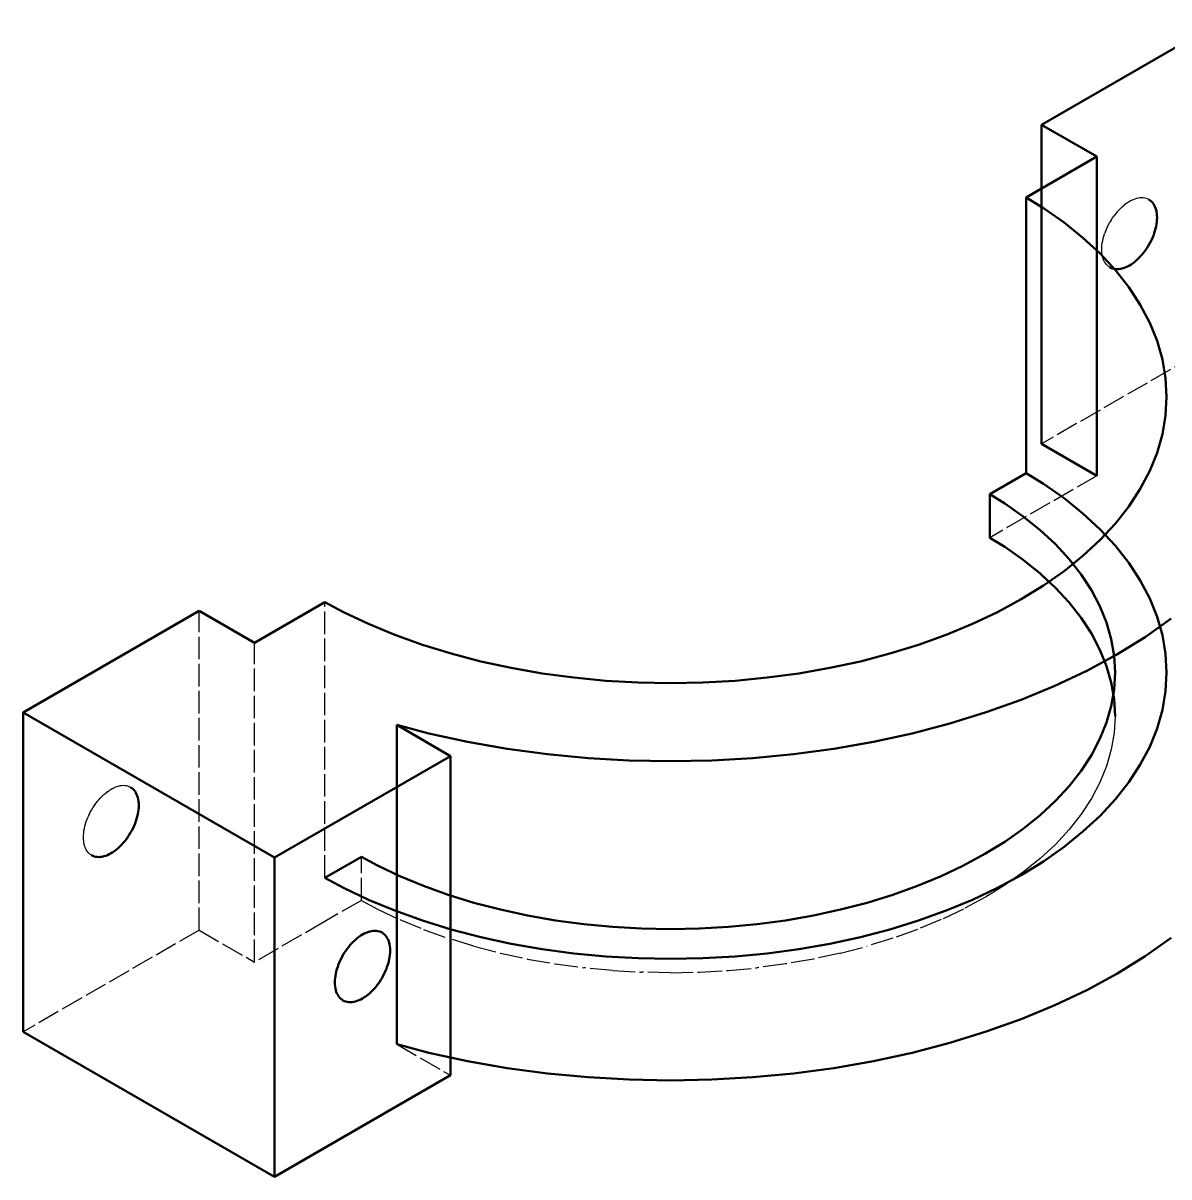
# Model space of a CAD drawing. Header units: millimetres. Extents: x 0 to 420, y 0 to 297.
# Drawn here: x 267.6 to 332, y 172.3 to 237.2 of the extents above; entities that cross this region are included whole.
import ezdxf

# ---------------------------------------------------------------- set-up
doc = ezdxf.new("R2010")
doc.units = ezdxf.units.MM
doc.linetypes.add('DASHED', pattern=[1.524, 1.27, -0.254])
doc.layers.add('OCULTA', color=8, linetype='DASHED', lineweight=25)
doc.layers.add('VISIBLE', color=7, linetype='CONTINUOUS', lineweight=50)

msp = doc.modelspace()

# ---------------------------------------------------------------- linework, layer by layer
at = {"layer": 'OCULTA'}
for p, q in [((329.918, 227.218), (329.817, 227.163)), ((330.02, 227.265), (329.918, 227.218)), ((330.12, 227.304), (330.02, 227.265)), ((330.219, 227.334), (330.12, 227.304)), ((330.317, 227.356), (330.219, 227.334)), ((330.412, 227.37), (330.317, 227.356)), ((330.505, 227.375), (330.412, 227.37)), ((330.595, 227.371), (330.505, 227.375)), ((330.681, 227.359), (330.595, 227.371)), ((330.764, 227.338), (330.681, 227.359)), ((330.842, 227.309), (330.764, 227.338)), ((330.917, 227.272), (330.842, 227.309)), ((329.129, 226.58), (329.039, 226.473)), ((329.129, 226.58), (329.221, 226.682)), ((329.221, 226.682), (329.317, 226.779)), ((329.414, 226.869), (329.317, 226.779)), ((329.414, 226.869), (329.513, 226.953)), ((329.614, 227.03), (329.513, 226.953)), ((329.715, 227.1), (329.614, 227.03)), ((329.817, 227.163), (329.715, 227.1)), ((328.647, 225.876), (328.717, 226.002)), ((328.791, 226.125), (328.717, 226.002)), ((328.791, 226.125), (328.87, 226.245)), ((328.87, 226.245), (328.952, 226.361)), ((329.039, 226.473), (328.952, 226.361)), ((328.38, 225.224), (328.422, 225.355)), ((328.47, 225.487), (328.422, 225.355)), ((328.47, 225.487), (328.523, 225.618)), ((328.523, 225.618), (328.583, 225.748)), ((328.583, 225.748), (328.647, 225.876)), ((328.264, 224.588), (328.274, 224.711)), ((328.274, 224.711), (328.291, 224.836)), ((328.291, 224.836), (328.314, 224.964)), ((328.314, 224.964), (328.344, 225.093)), ((328.344, 225.093), (328.38, 225.224)), ((328.261, 224.468), (328.264, 224.588)), ((328.264, 224.353), (328.261, 224.468)), ((328.274, 224.242), (328.264, 224.353)), ((328.291, 224.135), (328.274, 224.242)), ((328.314, 224.034), (328.291, 224.135)), ((328.344, 223.939), (328.314, 224.034)), ((328.38, 223.849), (328.344, 223.939)), ((328.422, 223.767), (328.38, 223.849)), ((328.47, 223.691), (328.422, 223.767)), ((328.523, 223.622), (328.47, 223.691)), ((328.583, 223.56), (328.523, 223.622)), ((328.647, 223.507), (328.583, 223.56)), ((328.717, 223.461), (328.647, 223.507)), ((334.767, 219.243), (324.867, 213.527)), ((327.978, 211.731), (324.009, 209.44)), ((324.009, 209.44), (321.959, 208.256)), ((284.571, 189.119), (284.571, 204.633)), ((277.491, 186.175), (277.491, 204.138)), ((280.602, 184.378), (280.602, 202.341)), ((329.007, 198.218), (328.954, 197.274)), ((328.954, 197.274), (328.793, 196.334)), ((328.793, 196.334), (328.527, 195.402)), ((328.527, 195.402), (328.156, 194.482)), ((272.541, 194.095), (272.439, 194.032)), ((272.643, 194.15), (272.541, 194.095)), ((272.744, 194.197), (272.643, 194.15)), ((272.845, 194.235), (272.744, 194.197)), ((272.944, 194.266), (272.845, 194.235)), ((273.041, 194.288), (272.944, 194.266)), ((273.136, 194.302), (273.041, 194.288)), ((273.229, 194.307), (273.136, 194.302)), ((273.319, 194.303), (273.229, 194.307)), ((273.405, 194.291), (273.319, 194.303)), ((273.488, 194.27), (273.405, 194.291)), ((273.567, 194.241), (273.488, 194.27)), ((273.641, 194.204), (273.567, 194.241)), ((328.156, 194.482), (327.681, 193.578)), ((271.853, 193.512), (271.763, 193.405)), ((271.853, 193.512), (271.946, 193.614)), ((271.946, 193.614), (272.041, 193.711)), ((272.138, 193.801), (272.041, 193.711)), ((272.138, 193.801), (272.238, 193.885)), ((272.338, 193.962), (272.238, 193.885)), ((272.338, 193.962), (272.439, 194.032)), ((327.681, 193.578), (327.104, 192.694)), ((271.307, 192.679), (271.372, 192.808)), ((271.372, 192.808), (271.441, 192.934)), ((271.441, 192.934), (271.515, 193.057)), ((271.515, 193.057), (271.594, 193.177)), ((271.594, 193.177), (271.677, 193.293)), ((271.677, 193.293), (271.763, 193.405)), ((271.068, 192.025), (271.104, 192.156)), ((271.104, 192.156), (271.146, 192.287)), ((271.146, 192.287), (271.194, 192.419)), ((271.194, 192.419), (271.248, 192.55)), ((271.307, 192.679), (271.248, 192.55)), ((327.104, 192.694), (326.429, 191.834)), ((270.985, 191.4), (270.989, 191.52)), ((270.989, 191.52), (270.999, 191.642)), ((270.999, 191.642), (271.015, 191.768)), ((271.015, 191.768), (271.038, 191.896)), ((271.038, 191.896), (271.068, 192.025)), ((326.429, 191.834), (325.658, 191.001)), ((270.989, 191.285), (270.985, 191.4)), ((270.999, 191.174), (270.989, 191.285)), ((271.015, 191.067), (270.999, 191.174)), ((271.038, 190.966), (271.015, 191.067)), ((271.068, 190.871), (271.038, 190.966)), ((271.104, 190.781), (271.068, 190.871)), ((325.658, 191.001), (324.794, 190.199)), ((271.146, 190.698), (271.104, 190.781)), ((271.194, 190.622), (271.146, 190.698)), ((271.248, 190.554), (271.194, 190.622)), ((271.307, 190.492), (271.248, 190.554)), ((271.372, 190.439), (271.307, 190.492)), ((271.441, 190.393), (271.372, 190.439)), ((286.622, 187.854), (286.622, 190.303)), ((324.794, 190.199), (323.841, 189.431)), ((323.841, 189.431), (322.803, 188.701)), ((322.803, 188.701), (321.685, 188.012)), ((286.622, 187.854), (284.571, 186.67)), ((286.622, 187.854), (287.524, 187.366)), ((321.685, 188.012), (320.491, 187.366)), ((287.524, 187.366), (288.788, 186.767)), ((320.491, 187.366), (319.226, 186.767)), ((284.571, 186.67), (280.602, 184.378)), ((288.788, 186.767), (290.118, 186.217)), ((319.226, 186.767), (317.897, 186.217)), ((277.491, 186.175), (267.591, 180.459)), ((277.491, 186.175), (280.602, 184.378)), ((290.118, 186.217), (291.507, 185.718)), ((292.95, 185.273), (291.507, 185.718)), ((316.507, 185.718), (315.065, 185.273)), ((317.897, 186.217), (316.507, 185.718)), ((292.95, 185.273), (294.44, 184.883)), ((313.574, 184.883), (315.065, 185.273)), ((294.44, 184.883), (295.971, 184.55)), ((295.971, 184.55), (297.537, 184.276)), ((312.043, 184.55), (310.478, 184.276)), ((313.574, 184.883), (312.043, 184.55)), ((297.537, 184.276), (299.13, 184.062)), ((300.744, 183.908), (299.13, 184.062)), ((300.744, 183.908), (302.372, 183.815)), ((304.007, 183.784), (302.372, 183.815)), ((304.007, 183.784), (305.642, 183.815)), ((305.642, 183.815), (307.271, 183.908)), ((307.271, 183.908), (308.885, 184.062)), ((310.478, 184.276), (308.885, 184.062)), ((288.606, 179.757), (291.633, 178.01))]:
    msp.add_line(p, q, dxfattribs=at)
at = {"layer": 'VISIBLE'}
for p, q in [((334.767, 237.206), (324.867, 231.49)), ((324.867, 231.49), (334.767, 237.206)), ((324.867, 213.527), (324.867, 231.49)), ((324.867, 231.49), (327.978, 229.694)), ((324.867, 227.898), (324.867, 231.49)), ((324.867, 231.49), (324.867, 231.49)), ((324.867, 231.49), (324.867, 231.49)), ((327.978, 229.694), (324.009, 227.402)), ((327.978, 211.731), (327.978, 229.694)), ((324.009, 227.402), (324.867, 227.898)), ((324.867, 227.898), (324.867, 227.898)), ((324.867, 227.898), (324.867, 227.898)), ((324.867, 227.898), (324.867, 227.898)), ((324.867, 227.898), (324.867, 227.898)), ((324.867, 227.898), (324.867, 227.898)), ((324.867, 227.898), (324.867, 227.898)), ((324.867, 227.898), (324.867, 227.898)), ((324.867, 227.898), (324.867, 227.898)), ((324.867, 227.898), (324.867, 227.898)), ((324.867, 227.898), (324.867, 227.898)), ((324.867, 227.898), (324.867, 227.898)), ((324.009, 211.889), (324.009, 227.402)), ((324.009, 227.402), (324.984, 226.802)), ((324.009, 211.889), (324.009, 227.402)), ((324.009, 227.402), (324.009, 227.402)), ((324.009, 227.402), (324.009, 227.402)), ((330.986, 227.226), (330.917, 227.272)), ((331.051, 227.173), (330.986, 227.226)), ((324.984, 226.802), (326.142, 225.987)), ((331.11, 227.111), (331.051, 227.173)), ((331.164, 227.043), (331.11, 227.111)), ((331.212, 226.967), (331.164, 227.043)), ((331.254, 226.884), (331.212, 226.967)), ((331.29, 226.794), (331.254, 226.884)), ((331.319, 226.699), (331.29, 226.794)), ((331.342, 226.598), (331.319, 226.699)), ((331.359, 226.491), (331.342, 226.598)), ((326.142, 225.987), (327.205, 225.13)), ((331.319, 225.769), (331.342, 225.897)), ((331.342, 225.897), (331.359, 226.023)), ((331.369, 226.38), (331.359, 226.491)), ((331.359, 226.023), (331.369, 226.145)), ((331.372, 226.265), (331.369, 226.38)), ((331.369, 226.145), (331.372, 226.265)), ((331.11, 225.115), (331.164, 225.246)), ((331.164, 225.246), (331.212, 225.378)), ((331.212, 225.378), (331.254, 225.509)), ((331.254, 225.509), (331.29, 225.64)), ((331.29, 225.64), (331.319, 225.769)), ((327.205, 225.13), (328.169, 224.235)), ((330.764, 224.488), (330.842, 224.608)), ((330.842, 224.608), (330.917, 224.731)), ((330.917, 224.731), (330.986, 224.857)), ((330.986, 224.857), (331.051, 224.986)), ((331.11, 225.115), (331.051, 224.986)), ((328.169, 224.235), (329.03, 223.305)), ((330.317, 223.954), (330.219, 223.864)), ((330.317, 223.954), (330.412, 224.051)), ((330.412, 224.051), (330.505, 224.153)), ((330.595, 224.26), (330.505, 224.153)), ((330.595, 224.26), (330.681, 224.372)), ((330.681, 224.372), (330.764, 224.488)), ((328.791, 223.424), (328.717, 223.461)), ((328.87, 223.395), (328.791, 223.424)), ((328.952, 223.374), (328.87, 223.395)), ((329.039, 223.362), (328.952, 223.374)), ((329.03, 223.305), (329.784, 222.345)), ((329.129, 223.358), (329.039, 223.362)), ((329.221, 223.363), (329.129, 223.358)), ((329.317, 223.377), (329.221, 223.363)), ((329.414, 223.399), (329.317, 223.377)), ((329.513, 223.43), (329.414, 223.399)), ((329.614, 223.468), (329.513, 223.43)), ((329.715, 223.515), (329.614, 223.468)), ((329.817, 223.57), (329.715, 223.515)), ((329.918, 223.633), (329.817, 223.57)), ((329.918, 223.633), (330.02, 223.703)), ((330.12, 223.78), (330.02, 223.703)), ((330.12, 223.78), (330.219, 223.864)), ((329.784, 222.345), (330.427, 221.359)), ((330.427, 221.359), (330.957, 220.35)), ((330.957, 220.35), (331.371, 219.323)), ((331.371, 219.323), (331.669, 218.283)), ((331.669, 218.283), (331.848, 217.234)), ((331.848, 217.234), (331.907, 216.181)), ((331.907, 216.181), (331.848, 215.127)), ((331.848, 215.127), (331.669, 214.078)), ((331.669, 214.078), (331.371, 213.038)), ((324.867, 213.527), (327.978, 211.731)), ((331.371, 213.038), (330.957, 212.012)), ((324.009, 211.889), (321.959, 210.705)), ((321.959, 210.705), (324.009, 211.889)), ((324.009, 211.889), (324.984, 211.288)), ((324.009, 211.889), (324.009, 211.889)), ((324.009, 211.889), (324.009, 211.889)), ((324.009, 211.889), (324.009, 211.889)), ((324.009, 211.889), (324.009, 211.889)), ((324.009, 211.889), (324.009, 211.889)), ((324.009, 211.889), (324.009, 211.889)), ((324.009, 211.889), (324.009, 211.889)), ((324.009, 211.889), (324.009, 211.889)), ((324.009, 211.889), (324.009, 211.889)), ((324.009, 211.889), (324.009, 211.889)), ((324.009, 211.889), (324.009, 211.889)), ((330.957, 212.012), (330.427, 211.003)), ((324.984, 211.288), (326.142, 210.473)), ((330.427, 211.003), (329.784, 210.017)), ((321.959, 208.256), (321.959, 210.705)), ((321.959, 210.705), (322.803, 210.184)), ((321.959, 208.256), (321.959, 210.705)), ((321.959, 210.705), (321.959, 210.705)), ((321.959, 210.705), (321.959, 210.705)), ((326.142, 210.473), (327.205, 209.617)), ((322.803, 210.184), (323.841, 209.454)), ((329.784, 210.017), (329.03, 209.057)), ((323.841, 209.454), (324.794, 208.686)), ((327.205, 209.617), (328.169, 208.722)), ((329.03, 209.057), (328.169, 208.127)), ((324.794, 208.686), (325.658, 207.884)), ((328.169, 208.722), (329.03, 207.792)), ((321.959, 208.256), (322.803, 207.735)), ((322.803, 207.735), (321.959, 208.256)), ((321.959, 208.256), (321.959, 208.256)), ((321.959, 208.256), (321.959, 208.256)), ((322.803, 207.735), (323.841, 207.005)), ((323.841, 207.005), (322.803, 207.735)), ((322.803, 207.735), (322.803, 207.735)), ((325.658, 207.884), (326.429, 207.051)), ((328.169, 208.127), (327.205, 207.232)), ((329.03, 207.792), (329.784, 206.832)), ((327.205, 207.232), (326.142, 206.375)), ((323.841, 207.005), (324.794, 206.237)), ((324.794, 206.237), (323.841, 207.005)), ((323.841, 207.005), (323.841, 207.005)), ((326.429, 207.051), (327.104, 206.191)), ((329.784, 206.832), (330.427, 205.845)), ((324.794, 206.237), (325.658, 205.435)), ((325.29, 205.776), (324.794, 206.237)), ((324.794, 206.237), (324.794, 206.237)), ((326.142, 206.375), (324.984, 205.56)), ((324.984, 205.56), (325.29, 205.776)), ((325.29, 205.776), (325.29, 205.776)), ((325.29, 205.776), (325.29, 205.776)), ((325.29, 205.776), (325.29, 205.776)), ((325.29, 205.776), (325.29, 205.776)), ((325.29, 205.776), (325.29, 205.776)), ((325.29, 205.776), (325.29, 205.776)), ((325.29, 205.776), (325.29, 205.776)), ((325.29, 205.776), (325.29, 205.776)), ((325.29, 205.776), (325.29, 205.776)), ((325.29, 205.776), (325.29, 205.776)), ((325.29, 205.776), (325.29, 205.776)), ((325.29, 205.776), (325.29, 205.776)), ((325.29, 205.776), (325.29, 205.776)), ((325.29, 205.776), (325.29, 205.776)), ((325.29, 205.776), (325.29, 205.776)), ((325.29, 205.776), (325.29, 205.776)), ((325.29, 205.776), (325.29, 205.776)), ((325.29, 205.776), (325.29, 205.776)), ((327.104, 206.191), (327.681, 205.307)), ((330.427, 205.845), (330.957, 204.837)), ((324.984, 205.56), (323.736, 204.791)), ((323.736, 204.791), (324.984, 205.56)), ((324.984, 205.56), (324.984, 205.56)), ((325.658, 205.435), (326.429, 204.602)), ((327.681, 205.307), (328.156, 204.403)), ((284.571, 204.633), (280.602, 202.341)), ((280.602, 202.341), (284.571, 204.633)), ((284.571, 204.633), (285.612, 204.07)), ((284.571, 204.633), (284.571, 204.633)), ((284.571, 204.633), (284.571, 204.633)), ((284.571, 204.633), (285.612, 204.07)), ((323.736, 204.791), (322.403, 204.07)), ((322.403, 204.07), (323.736, 204.791)), ((323.736, 204.791), (323.736, 204.791)), ((326.429, 204.602), (327.104, 203.742)), ((330.957, 204.837), (331.371, 203.81)), ((277.491, 204.138), (267.591, 198.422)), ((267.591, 198.422), (277.491, 204.138)), ((277.491, 204.138), (280.602, 202.341)), ((277.491, 204.138), (277.491, 204.138)), ((277.491, 204.138), (277.491, 204.138)), ((277.491, 204.138), (280.602, 202.341)), ((285.612, 204.07), (287.023, 203.402)), ((285.612, 204.07), (285.612, 204.07)), ((285.612, 204.07), (287.023, 203.402)), ((322.403, 204.07), (320.992, 203.402)), ((320.992, 203.402), (322.403, 204.07)), ((322.403, 204.07), (322.403, 204.07)), ((328.156, 204.403), (328.527, 203.483)), ((287.023, 203.402), (288.507, 202.788)), ((287.023, 203.402), (287.023, 203.402)), ((287.023, 203.402), (288.507, 202.788)), ((320.992, 203.402), (319.508, 202.788)), ((319.508, 202.788), (320.992, 203.402)), ((320.992, 203.402), (320.992, 203.402)), ((327.104, 203.742), (327.681, 202.858)), ((328.527, 203.483), (328.793, 202.552)), ((332.171, 203.704), (330.698, 202.667)), ((331.371, 203.81), (331.669, 202.77)), ((288.507, 202.788), (290.057, 202.231)), ((288.507, 202.788), (288.507, 202.788)), ((288.507, 202.788), (290.057, 202.231)), ((319.508, 202.788), (317.957, 202.231)), ((317.957, 202.231), (319.508, 202.788)), ((319.508, 202.788), (319.508, 202.788)), ((327.681, 202.858), (328.156, 201.954)), ((328.793, 202.552), (328.954, 201.612)), ((330.698, 202.667), (329.11, 201.688)), ((331.669, 202.77), (331.848, 201.721)), ((280.602, 202.341), (280.602, 202.341)), ((280.602, 202.341), (280.602, 202.341)), ((280.602, 202.341), (280.602, 202.341)), ((280.602, 202.341), (280.602, 202.341)), ((280.602, 202.341), (280.602, 202.341)), ((280.602, 202.341), (280.602, 202.341)), ((280.602, 202.341), (280.602, 202.341)), ((280.602, 202.341), (280.602, 202.341)), ((280.602, 202.341), (280.602, 202.341)), ((280.602, 202.341), (280.602, 202.341)), ((280.602, 202.341), (280.602, 202.341)), ((290.057, 202.231), (291.668, 201.734)), ((290.057, 202.231), (290.057, 202.231)), ((290.057, 202.231), (291.668, 201.734)), ((317.957, 202.231), (316.347, 201.734)), ((316.347, 201.734), (317.957, 202.231)), ((317.957, 202.231), (317.957, 202.231)), ((328.156, 201.954), (328.527, 201.034)), ((291.668, 201.734), (293.33, 201.299)), ((291.668, 201.734), (291.668, 201.734)), ((291.668, 201.734), (293.33, 201.299)), ((293.33, 201.299), (295.039, 200.928)), ((293.33, 201.299), (293.33, 201.299)), ((293.33, 201.299), (295.039, 200.928)), ((312.976, 200.928), (314.684, 201.299)), ((312.976, 200.928), (314.684, 201.299)), ((316.347, 201.734), (314.684, 201.299)), ((314.684, 201.299), (316.347, 201.734)), ((314.684, 201.299), (314.684, 201.299)), ((316.347, 201.734), (316.347, 201.734)), ((329.11, 201.688), (327.414, 200.771)), ((328.954, 201.612), (329.007, 200.668)), ((331.848, 201.721), (331.907, 200.668)), ((295.039, 200.928), (296.786, 200.622)), ((295.039, 200.928), (295.039, 200.928)), ((295.039, 200.928), (296.786, 200.622)), ((298.564, 200.382), (296.786, 200.622)), ((296.786, 200.622), (296.786, 200.622)), ((296.786, 200.622), (298.564, 200.382)), ((311.228, 200.622), (309.45, 200.382)), ((309.45, 200.382), (311.228, 200.622)), ((311.228, 200.622), (312.976, 200.928)), ((311.228, 200.622), (312.976, 200.928)), ((311.228, 200.622), (311.228, 200.622)), ((312.976, 200.928), (312.976, 200.928)), ((327.414, 200.771), (325.618, 199.92)), ((328.527, 201.034), (328.793, 200.102)), ((329.007, 200.668), (328.954, 199.724)), ((331.907, 200.668), (331.848, 199.614)), ((298.564, 200.382), (300.366, 200.211)), ((298.564, 200.382), (298.564, 200.382)), ((298.564, 200.382), (300.366, 200.211)), ((300.366, 200.211), (302.183, 200.107)), ((300.366, 200.211), (300.366, 200.211)), ((300.366, 200.211), (302.183, 200.107)), ((304.007, 200.073), (302.183, 200.107)), ((302.183, 200.107), (302.183, 200.107)), ((302.183, 200.107), (304.007, 200.073)), ((304.007, 200.073), (305.832, 200.107)), ((304.007, 200.073), (305.832, 200.107)), ((304.007, 200.073), (304.007, 200.073)), ((307.649, 200.211), (305.832, 200.107)), ((305.832, 200.107), (307.649, 200.211)), ((305.832, 200.107), (305.832, 200.107)), ((307.649, 200.211), (309.45, 200.382)), ((307.649, 200.211), (309.45, 200.382)), ((307.649, 200.211), (307.649, 200.211)), ((309.45, 200.382), (309.45, 200.382)), ((328.793, 200.102), (328.954, 199.162)), ((325.618, 199.92), (323.73, 199.139)), ((328.954, 199.724), (328.793, 198.784)), ((331.848, 199.614), (331.669, 198.565)), ((323.73, 199.139), (321.757, 198.431)), ((328.793, 198.784), (328.527, 197.852)), ((328.954, 199.162), (329.007, 198.218)), ((267.591, 180.459), (267.591, 198.422)), ((267.591, 198.422), (281.733, 190.257)), ((267.591, 198.422), (267.591, 198.422)), ((267.591, 198.422), (267.591, 198.422)), ((267.591, 180.459), (267.591, 198.422)), ((319.709, 197.799), (321.757, 198.431)), ((331.669, 198.565), (331.371, 197.525)), ((288.606, 179.757), (288.606, 197.72)), ((288.606, 197.72), (290.422, 197.245)), ((288.606, 197.72), (291.633, 195.973)), ((319.709, 197.799), (317.593, 197.245)), ((328.527, 197.852), (328.156, 196.932)), ((331.371, 197.525), (330.957, 196.498)), ((292.596, 196.773), (290.422, 197.245)), ((292.596, 196.773), (294.819, 196.383)), ((313.195, 196.383), (315.418, 196.773)), ((317.593, 197.245), (315.418, 196.773)), ((328.156, 196.932), (327.681, 196.028)), ((297.082, 196.079), (294.819, 196.383)), ((297.082, 196.079), (299.374, 195.86)), ((310.933, 196.079), (308.641, 195.86)), ((310.933, 196.079), (313.195, 196.383)), ((330.957, 196.498), (330.427, 195.49)), ((291.633, 195.973), (281.733, 190.257)), ((291.633, 178.01), (291.633, 195.973)), ((299.374, 195.86), (301.686, 195.729)), ((301.686, 195.729), (304.007, 195.685)), ((306.329, 195.729), (304.007, 195.685)), ((306.329, 195.729), (308.641, 195.86)), ((327.681, 196.028), (327.104, 195.144)), ((330.427, 195.49), (329.784, 194.503)), ((327.104, 195.144), (326.429, 194.284)), ((273.711, 194.158), (273.641, 194.204)), ((273.775, 194.104), (273.711, 194.158)), ((273.835, 194.043), (273.775, 194.104)), ((326.429, 194.284), (325.658, 193.451)), ((329.784, 194.503), (329.03, 193.543)), ((273.888, 193.974), (273.835, 194.043)), ((273.936, 193.898), (273.888, 193.974)), ((273.978, 193.816), (273.936, 193.898)), ((274.014, 193.726), (273.978, 193.816)), ((274.044, 193.631), (274.014, 193.726)), ((274.067, 193.53), (274.044, 193.631)), ((274.083, 193.423), (274.067, 193.53)), ((325.658, 193.451), (324.794, 192.649)), ((329.03, 193.543), (328.169, 192.613)), ((274.044, 192.701), (274.067, 192.829)), ((274.067, 192.829), (274.083, 192.954)), ((274.093, 193.312), (274.083, 193.423)), ((274.083, 192.954), (274.093, 193.077)), ((274.097, 193.197), (274.093, 193.312)), ((274.093, 193.077), (274.097, 193.197)), ((273.835, 192.047), (273.888, 192.178)), ((273.936, 192.309), (273.888, 192.178)), ((273.936, 192.309), (273.978, 192.441)), ((273.978, 192.441), (274.014, 192.572)), ((274.014, 192.572), (274.044, 192.701)), ((324.794, 192.649), (323.841, 191.881)), ((328.169, 192.613), (327.205, 191.718)), ((273.488, 191.42), (273.567, 191.54)), ((273.641, 191.663), (273.567, 191.54)), ((273.641, 191.663), (273.711, 191.789)), ((273.711, 191.789), (273.775, 191.917)), ((273.775, 191.917), (273.835, 192.047)), ((323.841, 191.881), (322.803, 191.151)), ((327.205, 191.718), (326.142, 190.862)), ((273.041, 190.886), (272.944, 190.796)), ((273.041, 190.886), (273.136, 190.983)), ((273.136, 190.983), (273.229, 191.085)), ((273.319, 191.192), (273.229, 191.085)), ((273.405, 191.304), (273.319, 191.192)), ((273.405, 191.304), (273.488, 191.42)), ((322.803, 191.151), (321.685, 190.461)), ((326.142, 190.862), (324.984, 190.047)), ((271.515, 190.356), (271.441, 190.393)), ((271.594, 190.327), (271.515, 190.356)), ((271.677, 190.306), (271.594, 190.327)), ((271.763, 190.294), (271.677, 190.306)), ((271.853, 190.29), (271.763, 190.294)), ((271.946, 190.295), (271.853, 190.29)), ((272.041, 190.309), (271.946, 190.295)), ((272.138, 190.331), (272.041, 190.309)), ((272.238, 190.361), (272.138, 190.331)), ((272.338, 190.4), (272.238, 190.361)), ((272.439, 190.447), (272.338, 190.4)), ((272.541, 190.502), (272.439, 190.447)), ((272.643, 190.565), (272.541, 190.502)), ((272.744, 190.635), (272.643, 190.565)), ((272.845, 190.712), (272.744, 190.635)), ((272.845, 190.712), (272.944, 190.796)), ((281.733, 172.294), (281.733, 190.257)), ((286.622, 190.303), (284.571, 189.119)), ((286.622, 190.303), (287.524, 189.816)), ((321.685, 190.461), (320.491, 189.816)), ((287.524, 189.816), (288.788, 189.216)), ((320.491, 189.816), (319.226, 189.216)), ((324.984, 190.047), (323.736, 189.277)), ((284.571, 189.119), (285.612, 188.557)), ((288.788, 189.216), (290.118, 188.666)), ((319.226, 189.216), (317.897, 188.666)), ((323.736, 189.277), (322.403, 188.557)), ((285.612, 188.557), (287.023, 187.888)), ((290.118, 188.666), (291.507, 188.168)), ((317.897, 188.666), (316.507, 188.168)), ((322.403, 188.557), (320.992, 187.888)), ((287.023, 187.888), (288.507, 187.274)), ((292.95, 187.722), (291.507, 188.168)), ((292.95, 187.722), (294.44, 187.332)), ((313.574, 187.332), (315.065, 187.722)), ((316.507, 188.168), (315.065, 187.722)), ((320.992, 187.888), (319.508, 187.274)), ((288.507, 187.274), (290.057, 186.718)), ((294.44, 187.332), (295.971, 187)), ((295.971, 187), (297.537, 186.726)), ((312.043, 187), (310.478, 186.726)), ((313.574, 187.332), (312.043, 187)), ((319.508, 187.274), (317.957, 186.718)), ((290.057, 186.718), (291.668, 186.221)), ((297.537, 186.726), (299.13, 186.511)), ((300.744, 186.357), (299.13, 186.511)), ((300.744, 186.357), (302.372, 186.265)), ((305.642, 186.265), (307.271, 186.357)), ((307.271, 186.357), (308.885, 186.511)), ((310.478, 186.726), (308.885, 186.511)), ((317.957, 186.718), (316.347, 186.221)), ((286.281, 185.636), (286.38, 185.72)), ((286.48, 185.797), (286.38, 185.72)), ((286.48, 185.797), (286.582, 185.867)), ((286.683, 185.93), (286.582, 185.867)), ((286.785, 185.985), (286.683, 185.93)), ((286.886, 186.032), (286.785, 185.985)), ((286.987, 186.07), (286.886, 186.032)), ((287.086, 186.101), (286.987, 186.07)), ((287.183, 186.123), (287.086, 186.101)), ((287.279, 186.137), (287.183, 186.123)), ((287.371, 186.142), (287.279, 186.137)), ((287.461, 186.138), (287.371, 186.142)), ((287.548, 186.126), (287.461, 186.138)), ((287.63, 186.105), (287.548, 186.126)), ((287.709, 186.076), (287.63, 186.105)), ((287.783, 186.039), (287.709, 186.076)), ((287.853, 185.993), (287.783, 186.039)), ((287.917, 185.94), (287.853, 185.993)), ((287.977, 185.878), (287.917, 185.94)), ((288.03, 185.809), (287.977, 185.878)), ((288.078, 185.733), (288.03, 185.809)), ((288.12, 185.651), (288.078, 185.733)), ((288.156, 185.561), (288.12, 185.651)), ((291.668, 186.221), (293.33, 185.786)), ((293.33, 185.786), (295.039, 185.414)), ((304.007, 186.234), (302.372, 186.265)), ((304.007, 186.234), (305.642, 186.265)), ((312.976, 185.414), (314.684, 185.786)), ((316.347, 186.221), (314.684, 185.786)), ((332.171, 185.741), (330.698, 184.704)), ((332.171, 185.741), (330.698, 184.704)), ((285.658, 184.892), (285.736, 185.012)), ((285.736, 185.012), (285.819, 185.128)), ((285.819, 185.128), (285.905, 185.24)), ((285.995, 185.347), (285.905, 185.24)), ((285.995, 185.347), (286.088, 185.449)), ((286.088, 185.449), (286.183, 185.546)), ((286.281, 185.636), (286.183, 185.546)), ((288.186, 185.466), (288.156, 185.561)), ((288.209, 185.365), (288.186, 185.466)), ((288.226, 185.258), (288.209, 185.365)), ((288.236, 185.147), (288.226, 185.258)), ((288.239, 185.032), (288.236, 185.147)), ((288.236, 184.912), (288.239, 185.032)), ((295.039, 185.414), (296.786, 185.108)), ((298.564, 184.869), (296.786, 185.108)), ((311.228, 185.108), (309.45, 184.869)), ((311.228, 185.108), (312.976, 185.414)), ((285.336, 184.254), (285.39, 184.385)), ((285.449, 184.514), (285.39, 184.385)), ((285.449, 184.514), (285.514, 184.643)), ((285.514, 184.643), (285.583, 184.769)), ((285.583, 184.769), (285.658, 184.892)), ((288.12, 184.276), (288.156, 184.407)), ((288.156, 184.407), (288.186, 184.536)), ((288.186, 184.536), (288.209, 184.664)), ((288.209, 184.664), (288.226, 184.789)), ((288.226, 184.789), (288.236, 184.912)), ((298.564, 184.869), (300.366, 184.697)), ((300.366, 184.697), (302.183, 184.594)), ((304.007, 184.559), (302.183, 184.594)), ((304.007, 184.559), (305.832, 184.594)), ((307.649, 184.697), (305.832, 184.594)), ((307.649, 184.697), (309.45, 184.869)), ((330.698, 184.704), (329.11, 183.725)), ((330.698, 184.704), (329.11, 183.725)), ((330.698, 184.704), (330.698, 184.704)), ((285.158, 183.603), (285.181, 183.731)), ((285.181, 183.731), (285.21, 183.86)), ((285.21, 183.86), (285.246, 183.991)), ((285.246, 183.991), (285.288, 184.122)), ((285.288, 184.122), (285.336, 184.254)), ((287.853, 183.624), (287.917, 183.752)), ((287.917, 183.752), (287.977, 183.882)), ((287.977, 183.882), (288.03, 184.013)), ((288.078, 184.145), (288.03, 184.013)), ((288.078, 184.145), (288.12, 184.276)), ((329.11, 183.725), (327.414, 182.808)), ((329.11, 183.725), (327.414, 182.808)), ((329.11, 183.725), (329.11, 183.725)), ((285.128, 183.235), (285.131, 183.355)), ((285.131, 183.12), (285.128, 183.235)), ((285.131, 183.355), (285.141, 183.477)), ((285.141, 183.009), (285.131, 183.12)), ((285.141, 183.477), (285.158, 183.603)), ((287.548, 183.139), (287.461, 183.027)), ((287.548, 183.139), (287.63, 183.255)), ((287.63, 183.255), (287.709, 183.375)), ((287.783, 183.498), (287.709, 183.375)), ((287.783, 183.498), (287.853, 183.624)), ((285.158, 182.902), (285.141, 183.009)), ((285.181, 182.801), (285.158, 182.902)), ((285.21, 182.706), (285.181, 182.801)), ((285.246, 182.616), (285.21, 182.706)), ((285.288, 182.533), (285.246, 182.616)), ((285.336, 182.457), (285.288, 182.533)), ((285.39, 182.389), (285.336, 182.457)), ((286.886, 182.47), (286.785, 182.4)), ((286.987, 182.547), (286.886, 182.47)), ((286.987, 182.547), (287.086, 182.631)), ((287.183, 182.721), (287.086, 182.631)), ((287.183, 182.721), (287.279, 182.818)), ((287.279, 182.818), (287.371, 182.92)), ((287.461, 183.027), (287.371, 182.92)), ((327.414, 182.808), (325.618, 181.958)), ((327.414, 182.808), (325.618, 181.958)), ((327.414, 182.808), (327.414, 182.808)), ((285.449, 182.327), (285.39, 182.389)), ((285.514, 182.274), (285.449, 182.327)), ((285.583, 182.228), (285.514, 182.274)), ((285.658, 182.191), (285.583, 182.228)), ((285.736, 182.162), (285.658, 182.191)), ((285.819, 182.141), (285.736, 182.162)), ((285.905, 182.129), (285.819, 182.141)), ((285.995, 182.125), (285.905, 182.129)), ((286.088, 182.13), (285.995, 182.125)), ((286.183, 182.144), (286.088, 182.13)), ((286.281, 182.166), (286.183, 182.144)), ((286.38, 182.196), (286.281, 182.166)), ((286.48, 182.235), (286.38, 182.196)), ((286.582, 182.282), (286.48, 182.235)), ((286.683, 182.337), (286.582, 182.282)), ((286.785, 182.4), (286.683, 182.337)), ((325.618, 181.958), (323.73, 181.176)), ((325.618, 181.958), (323.73, 181.176)), ((325.618, 181.958), (325.618, 181.958)), ((323.73, 181.176), (321.757, 180.468)), ((323.73, 181.176), (321.757, 180.468)), ((323.73, 181.176), (323.73, 181.176)), ((267.591, 180.459), (281.733, 172.294)), ((281.733, 172.294), (267.591, 180.459)), ((267.591, 180.459), (267.591, 180.459)), ((267.591, 180.459), (267.591, 180.459)), ((319.709, 179.836), (321.757, 180.468)), ((321.757, 180.468), (319.709, 179.836)), ((321.757, 180.468), (321.757, 180.468)), ((319.709, 179.836), (317.593, 179.282)), ((319.709, 179.836), (317.593, 179.282)), ((319.709, 179.836), (319.709, 179.836)), ((288.606, 179.757), (290.422, 179.282)), ((292.596, 178.81), (290.422, 179.282)), ((317.593, 179.282), (315.418, 178.81)), ((317.593, 179.282), (315.418, 178.81)), ((317.593, 179.282), (317.593, 179.282)), ((292.596, 178.81), (291.633, 179.019)), ((291.633, 179.019), (291.633, 179.019)), ((291.633, 179.019), (291.633, 179.019)), ((291.633, 179.019), (291.633, 179.019)), ((291.633, 179.019), (291.633, 179.019)), ((291.633, 179.019), (291.633, 179.019)), ((291.633, 179.019), (291.633, 179.019)), ((291.633, 179.019), (291.633, 179.019)), ((291.633, 179.019), (291.633, 179.019)), ((291.633, 179.019), (291.633, 179.019)), ((291.633, 179.019), (291.633, 179.019)), ((291.633, 179.019), (291.633, 179.019)), ((291.633, 179.019), (291.633, 179.019)), ((291.633, 179.019), (291.633, 179.019)), ((291.633, 179.019), (291.633, 179.019)), ((291.633, 179.019), (291.633, 179.019)), ((291.633, 179.019), (291.633, 179.019)), ((291.633, 179.019), (291.633, 179.019)), ((291.633, 179.019), (291.633, 179.019)), ((291.633, 179.019), (291.633, 178.01)), ((292.596, 178.81), (294.819, 178.42)), ((294.819, 178.42), (292.596, 178.81)), ((292.596, 178.81), (292.596, 178.81)), ((313.195, 178.42), (315.418, 178.81)), ((315.418, 178.81), (313.195, 178.42)), ((315.418, 178.81), (315.418, 178.81)), ((291.633, 178.01), (281.733, 172.294)), ((291.633, 178.01), (281.733, 172.294)), ((291.633, 178.01), (291.633, 178.01)), ((291.633, 178.01), (291.633, 178.01)), ((297.082, 178.116), (294.819, 178.42)), ((297.082, 178.116), (294.819, 178.42)), ((294.819, 178.42), (294.819, 178.42)), ((297.082, 178.116), (299.374, 177.897)), ((299.374, 177.897), (297.082, 178.116)), ((297.082, 178.116), (297.082, 178.116)), ((299.374, 177.897), (301.686, 177.766)), ((301.686, 177.766), (299.374, 177.897)), ((299.374, 177.897), (299.374, 177.897)), ((306.329, 177.766), (308.641, 177.897)), ((308.641, 177.897), (306.329, 177.766)), ((310.933, 178.116), (308.641, 177.897)), ((310.933, 178.116), (308.641, 177.897)), ((308.641, 177.897), (308.641, 177.897)), ((310.933, 178.116), (313.195, 178.42)), ((313.195, 178.42), (310.933, 178.116)), ((310.933, 178.116), (310.933, 178.116)), ((313.195, 178.42), (313.195, 178.42)), ((301.686, 177.766), (304.007, 177.722)), ((304.007, 177.722), (301.686, 177.766)), ((301.686, 177.766), (301.686, 177.766)), ((306.329, 177.766), (304.007, 177.722)), ((306.329, 177.766), (304.007, 177.722)), ((304.007, 177.722), (304.007, 177.722)), ((306.329, 177.766), (306.329, 177.766)), ((281.733, 172.294), (281.733, 172.294)), ((281.733, 172.294), (281.733, 172.294))]:
    msp.add_line(p, q, dxfattribs=at)

doc.saveas('drawing.dxf')
